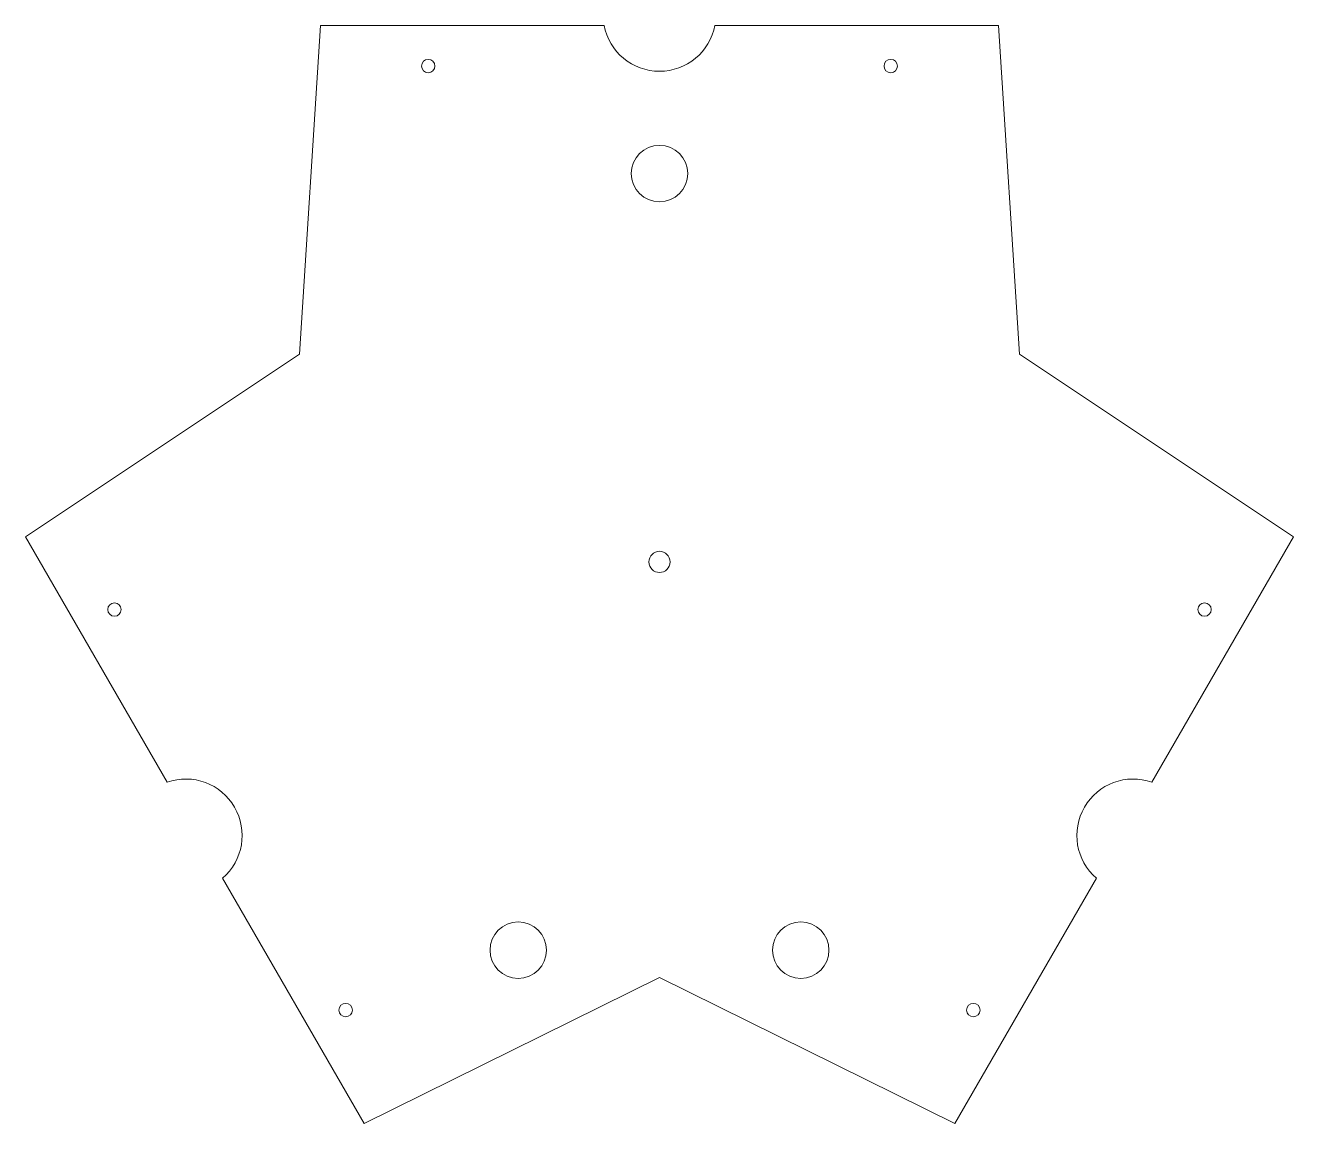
# Model space of a CAD drawing. Header units: millimetres. Extents: x -90 to 269, y -73 to 238.
import ezdxf

# ---------------------------------------------------------------- set-up
doc = ezdxf.new("R2010")
doc.units = ezdxf.units.MM
doc.linetypes.add('K5LT32768', pattern=[0])

msp = doc.modelspace()

# ---------------------------------------------------------------- linework, layer by layer
at = {"color": 7, "linetype": 'K5LT32768', "lineweight": 18}
for p, q in [((-12.58, 145.15), (-6.57, 238.25)), ((-6.57, 238.25), (73.71, 238.25)), ((105.15, 238.25), (185.43, 238.25)), ((185.43, 238.25), (191.44, 145.15)), ((-90.21, 93.39), (-12.58, 145.15)), ((191.44, 145.15), (269.07, 93.39)), ((-50.06, 23.86), (-90.21, 93.39)), ((269.07, 93.39), (228.92, 23.86)), ((5.79, -72.88), (-34.35, -3.36)), ((213.21, -3.36), (173.07, -72.88)), ((89.43, -31.53), (5.79, -72.88)), ((173.07, -72.88), (89.43, -31.53))]:
    msp.add_line(p, q, dxfattribs=at)
for centre, radius in [((23.92, 226.73), 1.9), ((154.93, 226.73), 1.9), ((89.43, 196.25), 8), ((89.43, 86.25), 3), ((-64.98, 72.75), 1.9), ((243.84, 72.75), 1.9), ((49.43, -23.75), 8), ((129.43, -23.75), 8), ((0.52, -40.71), 1.9), ((178.33, -40.71), 1.9)]:
    msp.add_circle(centre, radius, dxfattribs=at)
for centre, start, end in [((89.43, 241.25), 190.8069, 349.1931), ((-44.8, 8.75), 310.8069, 109.1931), ((223.66, 8.75), 70.8069, 229.1931)]:
    msp.add_arc(centre, 16, start, end, dxfattribs=at)

doc.saveas('drawing.dxf')
